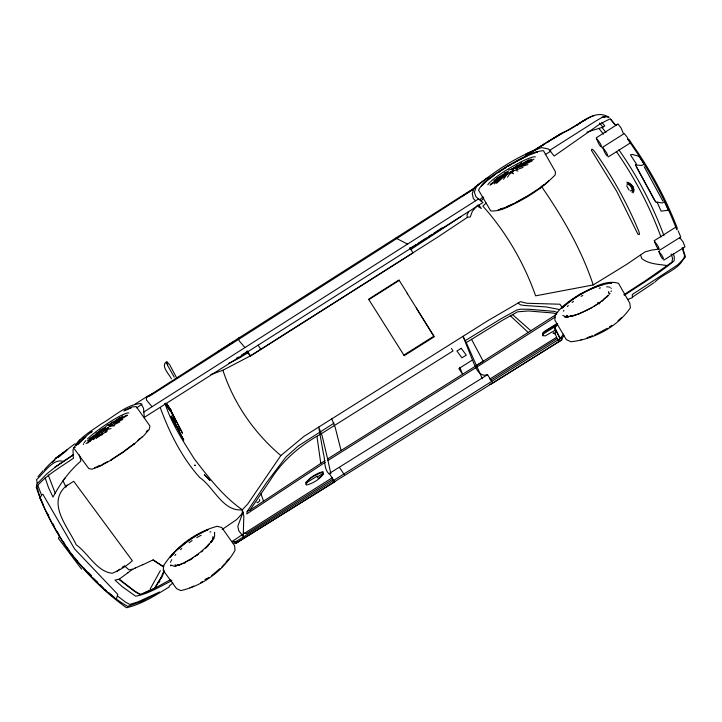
<?xml version="1.0" encoding="UTF-8"?>
<svg xmlns="http://www.w3.org/2000/svg" width="722" height="722" viewBox="0 0 722 722"><rect width="100%" height="100%" fill="white"/><g stroke="black" fill="none" stroke-linecap="round" stroke-linejoin="round"><path stroke-width="1.08" d="M259.514 499.398C260.913 500.887 256.617 503.839 256.969 502.115M332.192 477.783L243.305 534.009L243.828 515.86L242.339 509.786C223.026 496.357 208.586 477.341 194.326 458.903C183.289 441.322 171.466 423.561 165.112 403.679M616.507 124.807L615.631 125.484L610.108 118.823L600.19 123.832L554.198 156.024L548.413 148.94L541.437 147.586C517.602 156.16 495.797 170.347 476.358 186.456L474.372 192.323L476.006 196.862L482.964 202.539L144.301 417.379L143.534 408.273L140.916 403.517C125.799 404.681 113.742 416.928 100.918 424.121C90.828 431.521 78.102 437.857 72.976 449.923L73.283 455.04L55.233 467.17M562.889 307.509L562.357 307.608L559.911 304.224L526.753 303.258L520.517 301.643L487.837 320.694L304.106 436.278L280.831 455.573L247.745 503.992L242.339 509.786L242.204 514.416L237.836 526.221L238.765 530.751L244.406 538.034L243.72 538.242M243.197 535.977L243.359 533.116M677.046 229.677L677.209 228.044L676.045 224.975C664.664 196.393 649.908 169.318 632.138 144.201L629.061 139.499L627.481 138.57M170.888 410.746L170.392 411.143L165.266 404.149M171.078 410.989L171.285 410.448L166.71 403.914L171.114 410.367M105.863 432.586L106.793 429.536L111.026 428.606M334.087 423.092L298.357 445.898L285.939 456.99L266.418 482.765L247.204 511.438L246.725 513.965L325.198 462.288M683.499 247.754L683.012 249.072L685.512 257.014L677.615 264.956L632.292 294.495L632.355 297.663L627.445 299.576M183.677 440.068L171.087 416.386L171.529 416.17L179.643 431.801M101.757 435.176L102.822 432.045L96.324 438.425M104.952 589.684L106.36 590.578M103.869 588.656L100.177 584.676M92.389 577.419L97.822 582.374M91.324 576.364L83.4 568.024M518.342 166.611L515.797 168.406M514.615 167.657L512.99 168.993M514.217 167.91L513.712 168.452M511.979 169.327L517.593 164.986M511.375 171.845L511.889 171.294M116.567 598.484L117.821 594.423L74.592 548.937L42.86 494.236L41.515 495.084L40.044 498.036C48.374 517.448 58.717 536.031 70.621 553.476L70.909 553.918C87.949 573.078 104.997 593.71 127.695 606.381L141.575 601.444L159.517 591.977L137.965 601.877L129.816 604.404L125.637 602.238L117.343 595.885M238.368 541.599L236.103 543.17L233.323 543.233L562.158 337.282L561.824 339.872L236.103 543.17L334.791 481.818M508.062 171.827L505.526 173.605M212.629 539L212.909 536.617M504.633 175.518L507.81 173.515L504.597 175.32L505.526 174.516M505.418 173.488L505.932 172.937M505.057 174.895L506.88 173.74M71.261 554.316L72.805 555.651M108.174 427.785L107.713 427.767M164.156 570.29L161.232 577.203L154.49 588.457L144.535 592.897M54.349 526.816L52.923 523.64M170.257 410.962L170.87 410.854M165.455 403.968L165.383 404.871M165.88 403.905L165.925 404.789L170.69 410.899L165.807 404.807L165.988 403.769M161.475 578.06L164.192 571.634M152.703 393.643L147.252 396.378L146.404 398.354L146.458 400.015L152.026 406.703L478.812 198.749M135.068 404.176L147.252 396.378M166.231 363.987L167.062 362.227L167.63 364.763M160.338 570.624L150.113 589.125M59.357 536.509L58.41 538.395L81.568 569.153M468.632 211.763L467.008 214.912L467.324 217.412L437.46 237.276L250.308 355.937L222.899 370.242L210.887 374.574M559.189 339.8L563.62 334.106M513.333 170.744L512.701 170.735M554.586 328.086L554.352 326.705L560.001 338.212L554.586 328.086L557.583 323.817M630.27 190.996L631.678 190.418A1.967 1.137 52.2 0 0 632.066 190.121A1.606 0.921 52.2 0 0 632.003 189.534L631.308 187.206L629.566 185.094A1.606 0.921 52.4 0 0 629.033 184.615A1.967 1.137 52.4 0 0 628.447 184.534L627.021 184.742M158.939 582.699L159.959 580.84M79.366 454.923L80.918 461.015C69.267 471.033 60.206 483.578 53.031 497.079L48.545 487.711L45.134 477.811M507.557 177.224L509.001 174.706L511.158 172.82L513.613 173.767M161.511 576.986L154.779 588.24L140.005 594.531L134.833 591.571L118.94 579.405L128.272 572.492M680.016 238.089L679.971 238.702M503.523 179.255L506.348 175.302L502.738 177.666L496.546 183.325M44.268 469.968C52.706 459.752 64.132 452.071 74.61 443.976L76.099 444.319L80.413 439.436M211.384 541.626L214.624 536.22L214.506 532.809M480.717 182.702L472.874 189.57L397.145 238.314L149.662 396.08L146.99 396.992M147.117 431.124L147.658 430.267L146.223 431.937M165.997 404.753L165.139 403.923L165.6 403.192L166.457 404.022L165.997 404.753L164.824 403.968M229.542 558.268L226.148 562.212M247.204 511.438L249.875 510.219L270.145 480.419C282.6 460.131 300.803 444.987 321.489 433.642L453.01 350.946L451.467 348.473M211.42 541.374L210.833 542.258L212.015 540.498M67.101 485.112C45.721 502.765 67.805 526.482 76.189 544.758C88.057 553.079 96.802 571.707 112.199 573.25C119.545 570.425 126.54 566.039 132.343 560.75L73.716 481.276L65.585 486.429L66 487.323M171.258 410.89L170.645 410.998M65.206 477.838L63.004 480.735L65.585 486.429M210.436 542.583L211.275 541.527M37.977 476.719L43.094 470.672M479.931 199.768L483 196.754M477.621 205.102L472.359 211.311L470.275 216.907L467.324 217.412M481.032 201.113L483.758 197.927M243.377 512.277L236.708 519.533L222.15 529.488M93.481 439.707L99.311 433.714L87.768 443.037M36.488 484.444L46.768 473.885L54.385 467.847M209.515 543.684L207.422 545.958M226.049 562.131L228.143 559.812M221.672 567.167L224.65 563.864M547.79 181.998L549.207 180.491M211.889 540.977C202.945 551.301 191.682 559.613 179.146 565.046L179.931 564.739L173.84 566.165L170.726 564.911M561.49 338.609L564.072 335.856M109.979 425.736L109.266 426.323L112.199 424.473L109.446 426.621L112.361 424.581L109.708 425.854M104.185 430.222C101.612 432.767 108.977 427.984 105.466 429.319M109.022 425.05C106.748 427.713 113.679 422.578 110.295 424.166M558.097 342.345L558.675 341.741M99.681 432.27C97.19 435.772 106.26 427.586 99.41 432.388M102.704 429.067L102.163 429.942L105.06 427.92L101.992 429.644L104.464 428.272M101.892 431.007L100.566 432.072M174.074 553.16L169.796 557.592L170.184 556.996C180.708 545.318 193.631 535.607 208.162 529.524L198.279 534.388L187.603 541.356L178.469 548.792M76.207 445.6L84.474 437.297M77.786 444.644L85.855 436.819M141.467 437.595L142.243 436.792M107.984 428.02L107.434 428.525M576.806 125.475L582.131 121.54L591.796 116.332M605.821 297.41L603.655 299.413M486.105 203.09L482.828 206.104C506.068 231.961 524.091 263.061 535.625 295.83L593.222 284.955L626.958 264.189L644.945 251.942L651.118 250.191L658.32 249.171M494.227 183.929L503.424 176.204L489.958 185.193M172.91 582.988L169.228 585.984L169.417 586.815C155.898 595.099 142.135 604.061 126.503 607.743C85.079 578.105 52.327 535.516 36.172 487.079C46.398 474.941 60.666 467.134 73.545 458.154L72.823 455.004L73.283 455.04M618.059 320.694L621.344 317.77M137.893 440.276L140.267 438.191M133.38 444.716L143.994 435.447L149.274 429.301L149.932 425.998L136.25 406.648L132.496 406.811L124.843 410.069M560.687 340.73L561.788 339.8L491.429 383.933L489.606 384.393M607.861 295.569C597.798 305.126 585.38 312.039 572.149 316.137L572.934 315.938L566.274 316.859L562.799 315.469M521.672 162.694L515.959 167.116L528.883 159.824M52.354 462.279L54.863 460.104M510.048 172.323L509.615 172.856L510.066 172.802M561.96 308.005C575.903 295.56 593.015 285.398 611.805 282.961L610.866 283.123M561.481 308.565C573.331 297.527 587.78 289.468 603.15 284.45M211.672 575.56L220.002 568.566M82.2 439.436L91.541 431.675M90.674 432.803L92.281 431.467M516.194 167.748C513.053 170.428 520.742 166.141 517.557 166.972M513.116 170.97L513.631 170.419L512.584 170.852M517.43 167.405L517.936 166.863L516.889 167.305M507.142 172.621L507.656 172.08L505.057 173.939L508.207 171.944L507.286 172.179M512.485 168.786L508.514 170.184M635.387 165.049L636.479 164.165L630.396 154.815L632.427 154.445L638.988 156.259L644.105 164.192L641.939 165.401L635.387 165.049L655.54 201.98L662.372 202.945L664.52 201.763L668.346 210.264L661.117 211.14L657.065 202.088M122.839 415.944L112.749 423.128L126.864 415.069M539.984 187.738L544.144 184.507M545.805 183.217L548.305 181.285M538.395 189.381L546.87 182.801M461.241 216.41L410.8 249.505M104.798 429.743L103.517 430.989L106.405 428.949L103.914 430.339M102.497 429.346L104.943 427.812L102.38 429.4M108.751 425.177L110.475 423.976M99.483 432.559L101.288 431.296M108.823 425.339L111.26 423.796L109.915 424.843M101.45 431.476L98.968 432.857M110.8 424.247L108.318 425.628M59.935 455.88L58.202 457.207L61.37 454.923M61.659 454.562L65.991 451.241M133.931 443.768L122.839 452.08L111.17 459.652M134.77 443.57L123.029 452.369L110.674 460.392M494.065 175.455L486.917 180.825L481.43 186.068C488.271 177.756 497.891 172.251 506.763 166.376C518.387 160.203 530.074 151.873 543.449 150.645L555.48 171.908L555.164 174.959C539.46 190.843 519.461 203.234 498.09 209.949M116.432 571.643L119.753 569.153M122.054 567.465L123.588 566.337M175.96 421.368L170.473 410.484L176.069 421.278M170.771 410.755L182.368 433.101M127.993 572.708L132.749 569.216L128.994 569.875L124.355 565.768M510.255 172.161L510.761 171.809M623.799 294.766L644.899 281.102L671.956 262.176L672.57 258.259L671.126 253.991M195.012 556.355L196.537 555.272M654.935 282.076C663.735 272.844 680.999 269.252 684.591 255.778L682.119 247.565M54.773 467.215L72.823 455.004M239.686 337.4L148.38 396.098M598.321 303.547L593.683 306.597M60.549 454.878L55.098 458.614L67.697 449.544M586.95 132.117L602.915 127.171L604.765 125.917L601.995 122.523M217.836 351.813L228.224 345.116M536.085 149.03L562.447 132.812M462.631 196.104L464.282 195.003M136.62 407.84L142.035 404.212M127.55 415.276L113.661 423.661L122.686 419.509M632.454 297.13L654.051 282.708M249.875 510.219L325.053 460.609M191.935 558.422L193.478 557.411M204.985 579.721L206.862 578.493M200.734 582.717L202.557 581.526M205.292 579.739L208.938 577.356M607.337 328.302L594.612 335.017M609.169 327.102L611.922 325.297M143.57 412.217L152.026 406.703M538.251 188.965L527.412 196.014L515.012 202.918M506.745 166.719C497.241 173.939 484.002 179.02 478.542 190.13L490.761 210.941C504.209 211.826 515.977 201.754 527.674 196.285M498.631 172.314L500.481 171.114M502.332 169.914L506.032 167.513M106.468 428.489L107.271 427.993M97.362 437.37L107.569 430.754M549.641 150.375L595.036 121.54L602.319 117.226L606.417 116.477L602.319 117.226M624.503 295.199C641.199 284.062 658.717 273.728 674.122 260.85L674.33 256.933L673.346 253.927M416.197 244.505L409.834 248.521M418.047 243.314L426.386 237.944M428.236 236.753L431.946 234.37M433.796 233.179L442.135 227.809M473.569 188.469L238.684 338.104L238.576 339.539L239.514 341.217L244.857 347.472M482.323 378.68L466.25 342.625L502.692 320.162L517.602 311.814L528.414 310.956L553.305 313.041L556.653 314.232L478 364.574L327.626 458.93L330.829 473.623M466.024 193.857L473.433 189.119M555.137 317.102L476.818 367.083L328.005 460.446M539.343 147.261L525.201 156.25L539.406 147.333M545.002 143.669L541.229 146.07L544.144 144.355M546.888 142.469L560.082 134.084M476.168 365.72L483.198 361.244L471.493 339.25M246.725 351.767L250.534 355.955L413.02 252.935L409.798 247.673M596.164 137.866L617.87 124.103M601.886 147.721L623.573 133.985L621.191 128.191L618.086 124.049M368.879 299.63L399.302 280.362M506.654 172.405L505.021 173.74L506.456 173.054M513.306 168.397C508.387 171.448 516.826 167.639 513.838 168.018M505.31 174.571L506.248 173.975M516.031 167.973L517.015 167.36M512.71 170.906C507.737 173.993 516.275 170.148 513.252 170.518M516.753 168.713L517.448 168.271M110.637 425.357L111.576 424.771M512.449 172.269L513.143 171.827M104.843 429.843L105.791 429.247M608.177 156.963L629.81 143.263M403.851 355.107L433.823 336.235L416.359 308.132M242.43 534.56L232.168 541.455L237.285 541.473M546.987 142.568L549.83 140.79M552.673 139.003L586.562 119.175M545.263 154.607L550.877 151.097M241.347 355.278L247.041 351.704M654.132 240.76L675.359 227.43M466.25 342.625L463.01 336.317L472.468 360.007L458.84 368.563L462.585 374.24L459.824 367.408M659.529 250.272L680.729 236.969L678.138 230.787M663.807 260.128L684.952 246.87L683.12 241.969L679.61 237.367M327.626 458.93L322.165 435.862L318.709 427.09L323.42 453.578C325.342 460.14 323.7 468.623 328.844 473.749L487.567 374.682L492.603 382.895M490.852 380.151L556.734 338.771M247.619 352.887L239.298 358.094L228.865 363.265M489.751 379.077L556.075 337.598M556.933 325.442L543.233 333.988L543.106 335.035L543.296 333.077L545.101 331.461L556.238 324.566M316.994 476.213L306.516 482.747L306.471 483.704C308.565 477.612 316.75 474.372 322.436 472.296L322.806 474.146L322.174 475.266L318.582 478.316L317.59 477.711L316.994 476.213L317.951 476.547L322.779 473.533M555.182 330.207L545.327 335.847L542.439 335.667L542.673 333.022L544.677 331.236L556.048 324.187M228.748 344.854L230.607 343.708M562.14 133.056L534.451 150.032L526.031 153.912M229.127 344.538L233.242 342.066M465.293 340.585L501.492 318.465L516.907 309.964L520.634 309.224L528.865 309.242L554.306 311.399L557.736 312.626M170.789 579.558L154.779 588.24M190.4 559.388L185.888 561.951M231.527 343.14L232.899 342.336M533.964 159.147L518.938 166.177L531.455 159.066M105.818 429.644L105.331 429.924M507.692 166.177L530.408 154.093M592.058 307.572L578.818 313.962L570.389 316.344L572.537 315.974L569.658 316.2M507.936 166.358L510.86 164.679M512.81 163.569L514.768 162.45M516.717 161.331L518.676 160.212M563.422 132.27C577.429 128.038 593.186 107.064 609.079 117.388L606.922 116.991M102.741 464.228L107.425 461.692M112.298 459.436L99.762 466.313L92.082 469.174L88.779 468.596L74.574 449.183M171.926 580.668C160.158 586.309 148.651 593.899 135.691 596.21L122.415 586.806L114.942 580.064L119.229 579.179L135.122 591.354L140.294 594.305M236.509 358.103L238.495 357.065M632.905 186.637L632.084 187.061A5.09 2.924 52.3 0 0 629.755 184.408A4.846 2.789 52.3 0 0 626.985 183.18M514.1 167.802L511.573 169.58L512.358 169.228M513.18 168.352L514.235 167.928M512.088 169.444L513.017 168.894M517.818 166.755L515.282 168.542L516.735 167.847M506.627 172.504L507.548 171.962M132.469 569.432L135.339 567.907M506.221 174.074L507.656 173.388L505.111 175.184M512.421 171.412C506.745 173.767 519.407 167.179 511.483 171.962M519.641 159.743L527.421 155.925M510.779 172.486L510.273 172.72M191.682 586.986L193.695 586.038M142.73 564.803L153.226 559.821L163.759 566.779M507.006 206.582L513.008 203.839M108.787 425.466L109.257 425.258M103.968 428.182L104.519 428.056M101.685 465.094L102.75 464.616M100.963 431.377L101.937 431.007M103.941 430.646L105.935 429.112M99.898 432.487L99.356 432.613M532.231 160.88L518.73 167.459L527.881 164.589M73.373 448.064L75.296 447.216M183.054 563.331L178.027 565.218L180.148 564.586L176.682 565.127M135.059 568.124L143.01 564.586M123.832 411.008L131.07 407.921L128.751 408.58M119.78 421.955L111.233 426.16L114.717 425.745M108.056 427.785L108.769 427.514M104.455 430.763L105.168 430.483M97.75 466.412L100.863 465.248M94.627 467.73L100.683 465.473M529.361 154.968L537.466 151.963L535.101 152.477M487.567 374.682C478.605 377.841 475.238 366.198 472.468 360.007M165.997 403.688L166.71 403.769M489.931 177.305L486.574 178.415L474.372 187.476L472.224 193.676L473.334 198.559L475.608 200.797M587.067 337.715L592.202 336.01M589.621 337.003L592.618 336.001M500.066 209.172L503.026 208.261M189.931 587.672L190.68 587.455M592.789 116.007L594.359 115.556M522.972 167.45L515.309 170.202L517.909 171.06M513.36 170.654L514.01 170.491M624.133 133.426L627.463 137.523M632.788 192.864A5.623 3.24 52.3 0 0 633.853 190.418A5.875 3.384 52.3 0 0 632.842 186.899L632.084 187.061A5.09 2.924 52.3 0 1 632.86 190.048A4.846 2.789 52.3 0 1 631.885 192.097M603.159 117.063L606.417 116.477M580.903 339.764L581.643 339.656M170.365 410.565L170.798 410.412L182.476 433.019M242.339 509.786C222.936 512.069 213.468 486.673 199.732 477.549C181.899 457.549 169.571 432.992 160.41 408.011M667.263 265.561C658.672 264.216 648.934 264.225 641.822 258.602L640.649 255.29M90.124 441.268L87.533 440.682L98.481 433.128L86.044 443.696M559.595 309.567L546.31 306.958L524.145 305.442L520.372 304.828L518.17 303.06M244.659 533.161L246.283 533.684L332.571 479.318L332.797 480.229M63.374 461.448C53.121 457.748 43.419 473.858 36.569 479.579L37.21 483.271M396.721 238.431L395.981 238.125L407.65 244.162M174.959 564.748L175.446 564.947M631.344 185.437L631.001 185.482M195.626 465.528L194.29 465.148M567.564 315.848L566.653 315.297L568.277 316.606M333.636 481.745L334.755 481.754L329.431 473.803M630.757 184.182L631.218 184.579M152.956 560.037L163.479 566.996M632.084 185.626L632.246 185.861A2.599 0.514 59.5 0 0 632.427 186.132L632.571 186.33M108.49 592.518L114.184 597.265M530.851 330.748L512.439 314.503M111.72 424.635L109.654 426.07M280.831 455.573C254.27 433.083 233.675 403.399 222.899 370.242M528.197 332.445L510.292 315.749M597.834 302.437L599.377 303.899M195.328 465.509L195.157 465.176M83.499 567.663L84.79 568.945M88.093 572.23L91.523 575.633M89.736 438.642L100.954 430.61L95.981 433.227M490.437 184.236L503.721 174.877L493.866 180.581M74.24 557.33L77.11 560.678M610.514 119.085L615.541 124.996M598.818 128.354L603.52 134.184M599.576 123.002L602.915 127.171M601.922 127.424L605.948 132.451M167.369 364.998L174.273 377.191M99.762 430.303L104.555 427.839L108.219 424.365M478.794 205.057L481.339 208.468L478.623 206.898L478.469 205.301M171.349 378.824C169.787 374.826 159.86 365.522 166.764 361.623L169.697 364.809L176.43 377.471M496.7 178.253L507.124 172.161L504.29 172.856M166.286 403.986L170.798 410.412M618.916 149.86C637.535 176.349 652.67 205.274 663.924 235.625M247.123 350.865L250.534 355.955M616.398 151.566C634.8 178.009 649.926 206.79 660.991 237.033M541.301 186.195C562.501 216.826 581.49 249.469 593.222 284.955M258.061 345.134L260.895 349.385M339.511 467.486L344.232 474.562M627.635 139.211C647.652 167.044 664.114 197.187 676.559 229.136M63.5 542.132L64.709 543.964M66.514 546.716L68.933 550.381M112.289 421.792L109.248 424.807L119.942 417.487M629.061 190.13L626.669 185.789M407.145 293.249L434.256 336.75L404.212 355.666L368.608 299.206L398.95 279.983L407.632 293.863M636.587 166.981L655.025 200.788M57.128 531.347L59.06 534.885M644.204 166.746L662.895 201.122M171.394 416.269L183.74 440.014M171.087 416.386L175.69 425.258M171.015 416.432L176.664 427.28M47.327 513.152L48.789 515.968M633.104 187.314L633.384 187.855M558.259 340.829L554.983 333.501L553.575 332.806L553.079 333.221L555.362 333.934L555.389 330.604L554.352 326.705M40.188 497.738L43.591 505.617M633.384 187.846L633.185 187.359M55.197 493.207L48.203 474.877M37.743 485.184L41.515 495.084M260.904 493.776L263.584 501.203M331.759 418.886L335.27 427.623L341.046 450.501M40.044 498.036L36.678 485.383M316.985 436.485L320.776 463.407M608.944 293.827L608.619 291.769L608.673 292.275M633.799 189.787L633.754 189.2M626.94 182.224A5.623 3.24 52.3 0 1 630.18 183.731A5.875 3.384 52.3 0 1 632.842 186.899M176.827 426.377A7.843 6.363 84.3 0 1 179.552 431.269M172.251 417.551A7.861 6.399 83.5 0 1 175.076 423.002M214.181 538.098A27.562 7.464 -36.4 0 1 213.613 539.072M212.936 540.092A27.562 7.464 -36.4 0 1 212.169 541.166M208.126 545.805A27.562 7.464 -36.4 0 1 205.617 548.269M202.846 550.751A27.562 7.464 -36.4 0 1 201.375 551.978M198.306 554.406A27.562 7.464 -36.4 0 1 196.727 555.579M191.89 558.882A27.562 7.464 -36.4 0 1 190.274 559.893M185.554 562.582A27.562 7.464 -36.4 0 1 184.038 563.341M176.177 566.292A27.562 7.464 -36.4 0 1 175.13 566.499M170.879 565.867A27.562 7.464 -36.4 0 1 170.536 565.461M170.491 562.339A27.562 7.464 -36.4 0 1 170.807 561.508M171.231 560.624A27.562 7.464 -36.4 0 1 171.755 559.685M174.823 555.489A27.562 7.464 -36.4 0 1 175.807 554.352M180.491 549.65A27.562 7.464 -36.4 0 1 181.818 548.458M189.074 542.673A27.562 7.464 -36.4 0 1 192.133 540.543M196.736 537.655A27.562 7.464 -36.4 0 1 201.185 535.246M209.912 532.015A27.562 7.464 -36.4 0 1 210.887 531.861M214.407 532.331A27.562 7.464 -36.4 0 1 214.813 532.674M83.4 444.553A27.797 3.98 -34.6 0 1 83.562 443.768M84.176 442.694A27.797 3.98 -34.6 0 1 85.882 440.619M87.506 438.958A27.797 3.98 -34.6 0 1 110.962 421.269A27.797 3.98 -34.6 0 1 128.868 413.002M103.815 430.926A3.42 0.487 -34.6 0 1 104.401 430.249M611.299 290.894A27.959 7.743 -29.2 0 1 611.002 291.652M610.054 293.331A27.959 7.743 -29.2 0 1 609.395 294.242M608.628 295.19A27.959 7.743 -29.2 0 1 606.76 297.184M603.204 300.361A27.959 7.743 -29.2 0 1 601.841 301.453M600.406 302.536A27.959 7.743 -29.2 0 1 598.899 303.628M568.404 317.193A27.959 7.743 -29.2 0 1 564.568 317.084M563.35 311.191A27.959 7.743 -29.2 0 1 563.936 310.334M567.284 306.561A27.959 7.743 -29.2 0 1 568.367 305.559M572.077 302.473A27.959 7.743 -29.2 0 1 573.467 301.435M581.165 296.39A27.959 7.743 -29.2 0 1 582.816 295.433M599.107 288.258A27.959 7.743 -29.2 0 1 600.551 287.852M606.697 286.833A27.959 7.743 -29.2 0 1 607.662 286.851M608.538 286.932A27.959 7.743 -29.2 0 1 609.964 287.329M610.938 288.006A27.959 7.743 -29.2 0 1 611.254 288.457M487.81 184.787A28.212 4.133 -30.9 0 1 489.895 182.323M490.68 181.574A28.212 4.133 -30.9 0 1 515.445 164.815A28.212 4.133 -30.9 0 1 535.435 156.891M508.757 173.533A3.475 0.505 -30.9 0 1 510.842 171.899M596.598 138.615C601.002 151.033 604.693 147.739 596.598 138.615M602.906 147.893C607.265 160.23 610.992 157.008 602.906 147.893M555.137 315.478L554.83 320.081L566.292 339.611L570.958 341.759C593.818 339.223 617.292 326.967 630.387 307.78L629.801 303.24L618.519 283.313C605.117 279.306 591.941 288.683 580.19 294.034C570.912 299.937 561.156 305.984 555.137 315.478M163.704 565.434L163.235 570.416L176.556 588.629L180.78 590.587C203.062 585.732 223.775 570.163 235.02 550.372L234.605 545.67L221.744 527.502L217.151 526.293C195.572 532.087 175.915 546.78 163.704 565.434M305.993 482.395L305.758 484.381L306.561 485.022C312.906 483.424 319.62 479.39 323.474 473.948L323.014 471.71C316.651 473.109 310.216 477.432 305.993 482.395M591.751 149.454L591.471 150.402L616.741 191.384L637.941 234.253L638.88 234.497L639.511 234.262L638.952 231.699C627.274 203.279 612.319 176.339 594.459 151.34L592.428 149.255L591.751 149.454M654.547 241.482C658.302 252.826 662.606 250.886 654.547 241.482M658.843 251.382C662.57 262.646 666.884 260.768 658.843 251.382M204.407 474.751L209.921 480.247L204.407 474.751M461.232 348.311L456.936 351.009L461.909 357.85L466.259 355.125L461.232 348.311"/></g></svg>
